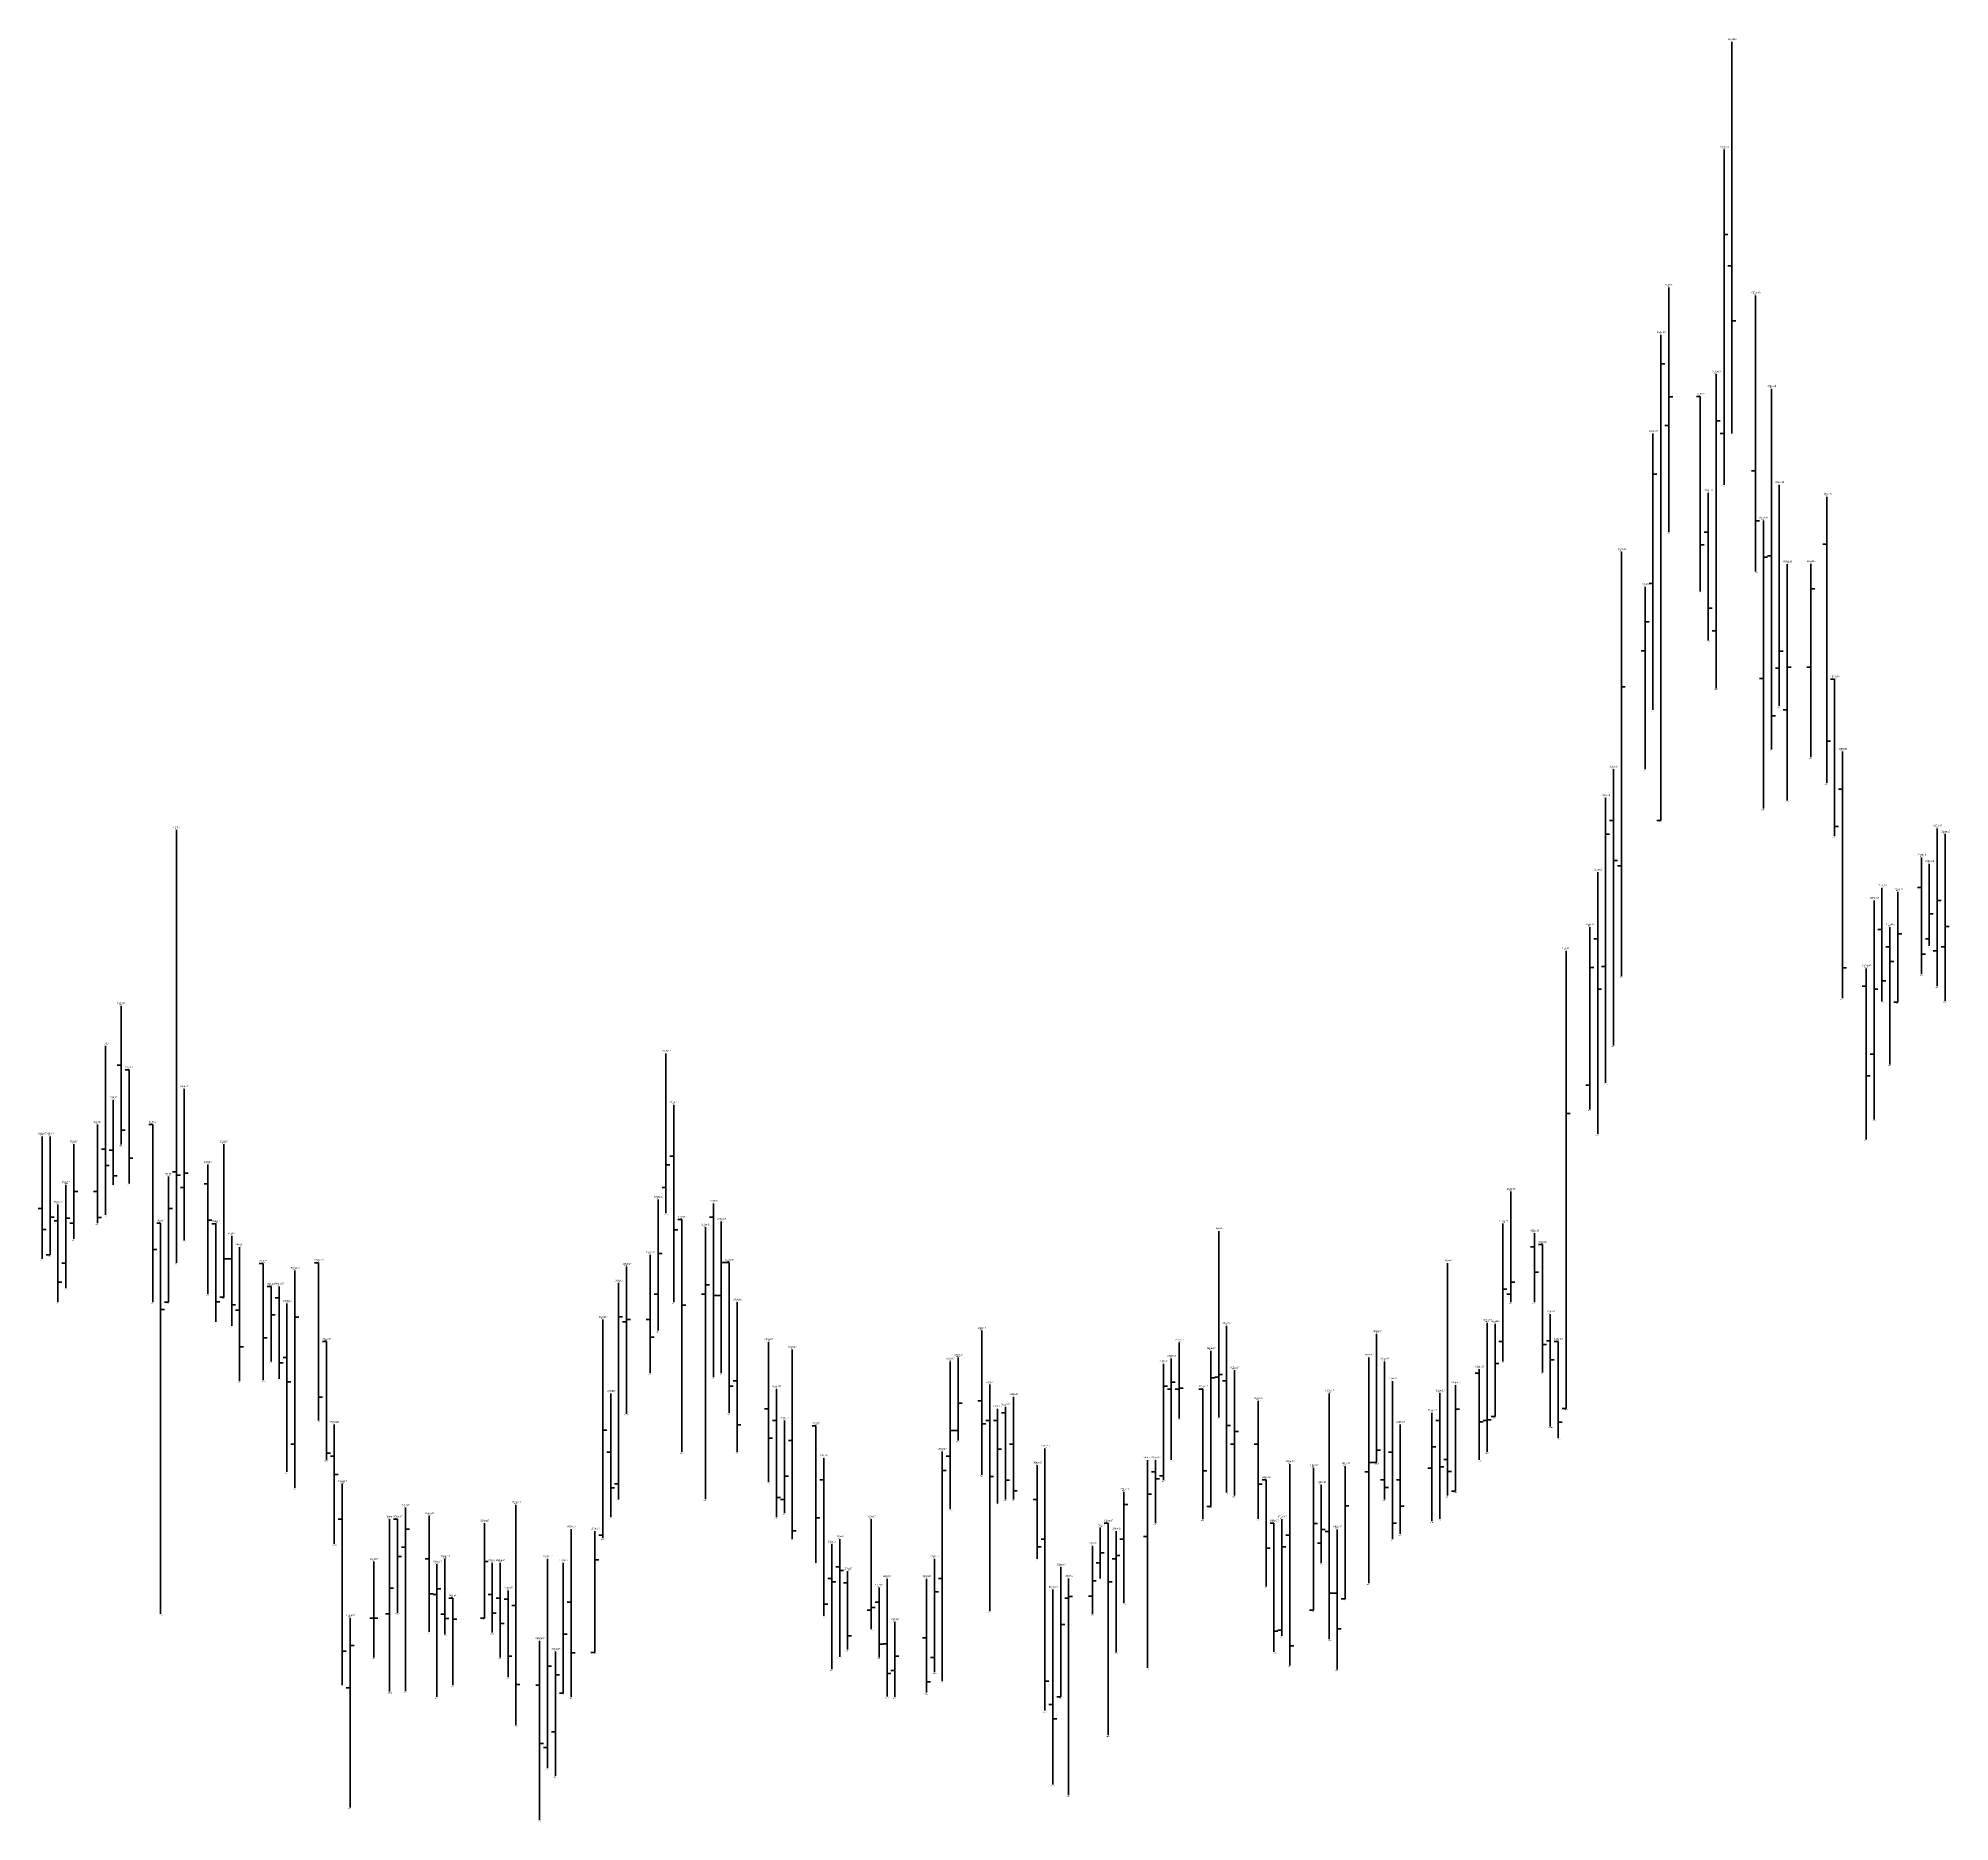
# Model space of a CAD drawing. Header units: inches. Extents: x 0 to 30000, y -20 to 2443.
# Drawn here: x 15745.5 to 15987.6, y 649.2 to 875.1 of the extents above; entities that cross this region are included whole.
import ezdxf

# ---------------------------------------------------------------- set-up
doc = ezdxf.new("R2010")
doc.units = ezdxf.units.IN
doc.header["$MEASUREMENT"] = 0
for name, color, linetype in [('DATE', 7, 'Continuous'), ('Graph', 7, 'Continuous'), ('Rate', 7, 'Continuous')]:
    doc.layers.add(name, color=color, linetype=linetype)
doc.styles.get("Standard").update_dxf_attribs({"font": 'arial.ttf'})

msp = doc.modelspace()

# ---------------------------------------------------------------- linework, layer by layer
at = {"layer": 'Graph', "color": 1, "lineweight": 35}
for p, q in [((15960, 874.6), (15960, 825)), ((15960, 846.25), (15959.5, 846.25)), ((15963, 842.5), (15963, 807.525)), ((15960, 839.275), (15960.5, 839.275)), ((15965, 830.65), (15965, 785)), ((15956, 829.7), (15955.5, 829.7)), ((15956, 829.7), (15956, 805)), ((15963, 820.275), (15962.5, 820.275)), ((15957, 817.5), (15957, 798.8)), ((15972, 817), (15972, 780.75)), ((15963, 813.925), (15963.5, 813.925)), ((15957, 812.5), (15956.5, 812.5)), ((15956, 810.9), (15956.5, 810.9)), ((15965, 809.5), (15964.5, 809.5)), ((15972, 811), (15971.5, 811)), ((15957, 802.9), (15957.5, 802.9)), ((15973, 793.875), (15972.5, 793.875)), ((15973, 793.875), (15973, 774)), ((15965, 789.25), (15965.5, 789.25)), ((15972, 786.05), (15972.5, 786.05)), ((15974, 784.725), (15974, 753.5)), ((15945, 782.5), (15945, 747.5)), ((15974, 779.95), (15973.5, 779.95)), ((15763, 774.825), (15763, 720)), ((15945, 776), (15944.5, 776)), ((15973, 775.25), (15973.5, 775.25)), ((15945, 770.95), (15945.5, 770.95)), ((15984, 771.325), (15984, 756.55)), ((15943, 769.45), (15943, 736.3)), ((15979, 767.475), (15979, 753.075)), ((15984, 767.5), (15983.5, 767.5)), ((15943, 761), (15942.5, 761)), ((15979, 762.175), (15978.5, 762.175)), ((15980, 762.5), (15980, 745.1)), ((15980, 760), (15979.5, 760)), ((15980, 758.125), (15980.5, 758.125)), ((15984, 759.05), (15984.5, 759.05)), ((15974, 757.325), (15974.5, 757.325)), ((15977, 757.275), (15977, 735.6)), ((15979, 755.7), (15979.5, 755.7)), ((15943, 754.625), (15943.5, 754.625)), ((15977, 755), (15976.5, 755)), ((15756, 752.5), (15756, 734.95)), ((15754, 747.475), (15754, 726.05)), ((15756, 745), (15755.5, 745)), ((15757, 744.425), (15756.5, 744.425)), ((15757, 744.425), (15757, 730.025)), ((15977, 743.675), (15977.5, 743.675)), ((15755, 740.6), (15755, 729.85)), ((15826, 740), (15826, 715)), ((15746, 736), (15746, 720.5)), ((15753, 737.5), (15753, 725)), ((15756, 736.8), (15756.5, 736.8)), ((15760, 737.5), (15759.5, 737.5)), ((15760, 737.5), (15760, 715)), ((15754, 734.375), (15753.5, 734.375)), ((15755, 734.25), (15754.5, 734.25)), ((15754, 732.3), (15754.5, 732.3)), ((15757, 733.25), (15757.5, 733.25)), ((15763, 731.5), (15762.5, 731.5)), ((15767, 732.425), (15767, 716)), ((15826, 733.5), (15825.5, 733.5)), ((15753, 729), (15752.5, 729)), ((15755, 731), (15755.5, 731)), ((15763, 731.1), (15763.5, 731.1)), ((15767, 730), (15766.5, 730)), ((15746, 726.85), (15745.5, 726.85)), ((15748, 727.35), (15748, 715)), ((15831, 727.5), (15831, 705.5)), ((15746, 724.2), (15746.5, 724.2)), ((15748, 725.3), (15747.5, 725.3)), ((15753, 725.725), (15753.5, 725.725)), ((15761, 725), (15760.5, 725)), ((15761, 725), (15761, 675.525)), ((15767, 725.375), (15767.5, 725.375)), ((15768, 724.9), (15767.5, 724.9)), ((15768, 724.9), (15768, 712.5)), ((15826, 724.175), (15826.5, 724.175)), ((15827, 725.475), (15826.5, 725.475)), ((15827, 725.475), (15827, 696.025)), ((15831, 725.75), (15830.5, 725.75)), ((15760, 721.675), (15760.5, 721.675)), ((15770, 723.4), (15770, 712)), ((15771, 721.975), (15771, 705)), ((15935, 722), (15934.5, 722)), ((15935, 723.725), (15935, 715)), ((15936, 722.3), (15935.5, 722.3)), ((15936, 722.3), (15936, 706.1)), ((15770, 720.5), (15769.5, 720.5)), ((15774, 719.9), (15773.5, 719.9)), ((15774, 719.9), (15774, 705.125)), ((15781, 720), (15780.5, 720)), ((15781, 720), (15781, 700.025)), ((15823, 721), (15823, 706)), ((15833, 720.025), (15832.5, 720.025)), ((15833, 720.025), (15833, 701)), ((15924, 719.95), (15924, 690.5)), ((15748, 717.525), (15748.5, 717.525)), ((15775, 716.975), (15774.5, 716.975)), ((15775, 716.975), (15775, 707.5)), ((15776, 717), (15776, 705.3)), ((15935, 718.8), (15935.5, 718.8)), ((15768, 715.05), (15768.5, 715.05)), ((15770, 714.65), (15770.5, 714.65)), ((15776, 715.55), (15775.5, 715.55)), ((15777, 714.825), (15777, 693.5)), ((15827, 714.6), (15827.5, 714.6)), ((15831, 715.825), (15831.5, 715.825)), ((15834, 715), (15834, 696)), ((15761, 714.05), (15761.5, 714.05)), ((15771, 714), (15770.5, 714)), ((15775, 713.4), (15775.5, 713.4)), ((15823, 712.8), (15822.5, 712.8)), ((15896, 712), (15896, 690.9)), ((15937, 713.5), (15937, 699.275)), ((15771, 709.35), (15771.5, 709.35)), ((15774, 710.5), (15774.5, 710.5)), ((15782, 710), (15781.5, 710)), ((15782, 710), (15782, 695.05)), ((15823, 710.55), (15823.5, 710.55)), ((15838, 709.95), (15838, 692.2)), ((15865, 711.35), (15865, 693.15)), ((15936, 709.65), (15936.5, 709.65)), ((15937, 710.1), (15936.5, 710.1)), ((15938, 710), (15937.5, 710)), ((15938, 710), (15938, 697.775)), ((15776, 707.325), (15776.5, 707.325)), ((15777, 707.975), (15776.5, 707.975)), ((15841, 709), (15841, 685)), ((15916, 707.5), (15916, 690)), ((15937, 707.7), (15937.5, 707.7)), ((15777, 704.925), (15777.5, 704.925)), ((15834, 705.025), (15833.5, 705.025)), ((15866, 704.575), (15866, 675.875)), ((15896, 705.05), (15895.5, 705.05)), ((15917, 705), (15917, 685)), ((15928, 706), (15927.5, 706)), ((15928, 706.5), (15928, 695.025)), ((15781, 702.95), (15781.5, 702.95)), ((15818, 703.425), (15818, 687.775)), ((15833, 704.35), (15833.5, 704.35)), ((15839, 704), (15839, 687.775)), ((15865, 702.5), (15864.5, 702.5)), ((15869, 703), (15869, 690)), ((15893, 704), (15892.5, 704)), ((15893, 704), (15893, 687.5)), ((15900, 702.5), (15900, 687.575)), ((15909, 703.45), (15909, 672.325)), ((15923, 703.475), (15923, 687.575)), ((15838, 701.5), (15837.5, 701.5)), ((15839, 700), (15838.5, 700)), ((15866, 700), (15865.5, 700)), ((15867, 700), (15866.5, 700)), ((15867, 701.5), (15867, 689.5)), ((15868, 701), (15867.5, 701)), ((15868, 701.75), (15868, 690)), ((15923, 700), (15922.5, 700)), ((15928, 699.825), (15928.5, 699.825)), ((15938, 699.8), (15938.5, 699.8)), ((15783, 699.5), (15783, 684.375)), ((15834, 699.45), (15834.5, 699.45)), ((15838, 697.775), (15838.5, 697.775)), ((15841, 697.5), (15840.5, 697.5)), ((15844, 699.35), (15843.5, 699.35)), ((15844, 699.35), (15844, 682)), ((15865, 699.575), (15865.5, 699.575)), ((15896, 699.4), (15896.5, 699.4)), ((15918, 699.5), (15918, 685.65)), ((15782, 695.875), (15782.5, 695.875)), ((15783, 695.5), (15782.5, 695.5)), ((15818, 696), (15817.5, 696)), ((15845, 695.25), (15845, 675.275)), ((15867, 696.4), (15867.5, 696.4)), ((15869, 697), (15868.5, 697)), ((15873, 696.475), (15873, 663.275)), ((15887, 695), (15887, 687)), ((15900, 697), (15899.5, 697)), ((15917, 696), (15916.5, 696)), ((15924, 695.075), (15923.5, 695.075)), ((15783, 693.175), (15783.5, 693.175)), ((15845, 692.5), (15844.5, 692.5)), ((15866, 692.925), (15866.5, 692.925)), ((15868, 692.475), (15868.5, 692.475)), ((15872, 694.35), (15872, 682.5)), ((15887, 693.5), (15886.5, 693.5)), ((15887, 692.625), (15887.5, 692.625)), ((15893, 693.625), (15893.5, 693.625)), ((15901, 692.5), (15900.5, 692.5)), ((15901, 692.5), (15901, 679)), ((15904, 694.5), (15904, 669)), ((15916, 692.5), (15915.5, 692.5)), ((15918, 692.5), (15917.5, 692.5)), ((15923, 694.15), (15923.5, 694.15)), ((15924, 693.575), (15924.5, 693.575)), ((15784, 691.975), (15784, 666.5)), ((15818, 691.475), (15818.5, 691.475)), ((15839, 690.275), (15839.5, 690.275)), ((15869, 691.125), (15869.5, 691.125)), ((15872, 690), (15871.5, 690)), ((15900, 691.95), (15900.5, 691.95)), ((15916, 691.55), (15916.5, 691.55)), ((15795, 687.925), (15795, 673.25)), ((15806, 689.35), (15806, 661.45)), ((15844, 687.675), (15844.5, 687.675)), ((15918, 689.15), (15918.5, 689.15)), ((15784, 687.5), (15783.5, 687.5)), ((15791, 687.5), (15790.5, 687.5)), ((15791, 687.5), (15791, 675.675)), ((15813, 686.25), (15813, 665)), ((15841, 686.05), (15841.5, 686.05)), ((15881, 687), (15880.5, 687)), ((15881, 687), (15881, 660.15)), ((15902, 687), (15901.5, 687)), ((15902, 687), (15902, 670.725)), ((15904, 685.5), (15903.5, 685.5)), ((15909, 685.95), (15908.5, 685.95)), ((15910, 686.225), (15910, 668.5)), ((15917, 687), (15917.5, 687)), ((15791, 682.8), (15791.5, 682.8)), ((15846, 684.35), (15846, 668.55)), ((15847, 685), (15847, 670.075)), ((15872, 684), (15872.5, 684)), ((15873, 685), (15872.5, 685)), ((15901, 683.85), (15901.5, 683.85)), ((15788, 682.15), (15788, 670)), ((15795, 682.5), (15794.5, 682.5)), ((15797, 682.475), (15797, 672.925)), ((15803, 682), (15803, 673.15)), ((15804, 681.975), (15804, 670)), ((15847, 681.475), (15846.5, 681.475)), ((15847, 681), (15847.5, 681)), ((15848, 680.925), (15848, 671)), ((15795, 678.05), (15795.5, 678.05)), ((15803, 678), (15802.5, 678)), ((15805, 678.5), (15805, 667.5)), ((15846, 680), (15845.5, 680)), ((15846, 679.6), (15846.5, 679.6)), ((15848, 679.475), (15847.5, 679.475)), ((15852, 678.875), (15852, 670)), ((15853, 679.95), (15853, 665.05)), ((15858, 679.95), (15858, 665.55)), ((15874, 678.6), (15874, 653.925)), ((15881, 679.575), (15881.5, 679.575)), ((15909, 678.15), (15909.5, 678.15)), ((15910, 678.15), (15909.5, 678.15)), ((15797, 675.5), (15796.5, 675.5)), ((15798, 677.5), (15797.5, 677.5)), ((15798, 677.525), (15798, 666.5)), ((15803, 675.625), (15803.5, 675.625)), ((15804, 677.5), (15803.5, 677.5)), ((15805, 677.375), (15804.5, 677.375)), ((15806, 676.6), (15805.5, 676.6)), ((15813, 677), (15812.5, 677)), ((15845, 676.775), (15845.5, 676.775)), ((15852, 677), (15851.5, 677)), ((15788, 675), (15787.5, 675)), ((15788, 674.975), (15788.5, 674.975)), ((15797, 674.925), (15797.5, 674.925)), ((15798, 674.85), (15798.5, 674.85)), ((15804, 674.3), (15804.5, 674.3)), ((15902, 673.35), (15902.5, 673.35)), ((15910, 673.625), (15910.5, 673.625)), ((15784, 670.8), (15784.5, 670.8)), ((15809, 672.1), (15809, 649.4)), ((15813, 670.6), (15813.5, 670.6)), ((15848, 672.75), (15848.5, 672.75)), ((15852, 671.675), (15852.5, 671.675)), ((15853, 671.75), (15852.5, 671.75)), ((15858, 672.5), (15857.5, 672.5)), ((15904, 671.475), (15904.5, 671.475)), ((15805, 670.15), (15805.5, 670.15)), ((15806, 666.6), (15806.5, 666.6)), ((15809, 666.5), (15808.5, 666.5)), ((15853, 667.975), (15853.5, 667.975)), ((15858, 666.925), (15858.5, 666.925)), ((15873, 667), (15873.5, 667)), ((15874, 664.05), (15873.5, 664.05)), ((15874, 662.25), (15874.5, 662.25)), ((15809, 659.1), (15809.5, 659.1))]:
    msp.add_line(p, q, dxfattribs=at)
at = {"layer": 'Graph', "color": 3, "lineweight": 35}
for p, q in [((15959, 860.95), (15959, 818.5)), ((15959, 850.225), (15959.5, 850.225)), ((15952, 843.5), (15952, 812.5)), ((15951, 837.5), (15951, 776)), ((15951, 833.825), (15951.5, 833.825)), ((15958, 832.5), (15958, 792.775)), ((15952, 829.65), (15952.5, 829.65)), ((15952, 826), (15951.5, 826)), ((15958, 826.6), (15958.5, 826.6)), ((15950, 825), (15950, 790)), ((15959, 825), (15958.5, 825)), ((15950, 819.85), (15950.5, 819.85)), ((15966, 818.5), (15966, 790.5)), ((15964, 814), (15964, 777.5)), ((15946, 810), (15946, 756.3)), ((15964, 809.325), (15964.5, 809.325)), ((15967, 808.45), (15967, 778.525)), ((15970, 808.5), (15970, 784)), ((15949, 805.6), (15949, 782.5)), ((15950, 806), (15949.5, 806)), ((15970, 805.325), (15970.5, 805.325)), ((15949, 801.15), (15949.5, 801.15)), ((15958, 800.025), (15957.5, 800.025)), ((15949, 797.5), (15948.5, 797.5)), ((15966, 797.425), (15966.5, 797.425)), ((15966, 795.275), (15965.5, 795.275)), ((15967, 795.4), (15967.5, 795.4)), ((15970, 795.4), (15969.5, 795.4)), ((15946, 792.925), (15946.5, 792.925)), ((15964, 794), (15963.5, 794)), ((15967, 790), (15966.5, 790)), ((15944, 778.85), (15944, 742.775)), ((15951, 776), (15950.5, 776)), ((15986, 775), (15986, 755)), ((15944, 774.25), (15944.5, 774.25)), ((15987, 774.25), (15987, 753.175)), ((15946, 770.275), (15945.5, 770.275)), ((15985, 770.5), (15985, 760.125)), ((15978, 765.85), (15978, 738.15)), ((15981, 766.975), (15981, 753)), ((15986, 765.875), (15986.5, 765.875)), ((15985, 764.175), (15985.5, 764.175)), ((15942, 762.5), (15942, 739.4)), ((15981, 761.625), (15981.5, 761.625)), ((15985, 761), (15984.5, 761)), ((15987, 762.575), (15987.5, 762.575)), ((15939, 759.5), (15939, 701.55)), ((15986, 759.5), (15985.5, 759.5)), ((15987, 760), (15986.5, 760)), ((15942, 757.4), (15942.5, 757.4)), ((15944, 757.5), (15943.5, 757.5)), ((15978, 754.65), (15978.5, 754.65)), ((15981, 753), (15980.5, 753)), ((15825, 746.5), (15825, 726.275)), ((15978, 746.425), (15977.5, 746.425)), ((15764, 742), (15764, 722.8)), ((15942, 742.5), (15941.5, 742.5)), ((15939, 738.9), (15939.5, 738.9)), ((15747, 736), (15747, 721)), ((15750, 735), (15750, 723)), ((15769, 735), (15769, 715.65)), ((15764, 731.325), (15764.5, 731.325)), ((15825, 732.375), (15825.5, 732.375)), ((15749, 729.875), (15749, 716.775)), ((15750, 729), (15750.5, 729)), ((15762, 730.925), (15762, 715)), ((15764, 729.5), (15763.5, 729.5)), ((15825, 729.5), (15824.5, 729.5)), ((15932, 729), (15932, 715)), ((15762, 726.85), (15762.5, 726.85)), ((15824, 728), (15824, 711.4)), ((15747, 725.775), (15747.5, 725.775)), ((15749, 725.65), (15749.5, 725.65)), ((15750, 725), (15749.5, 725)), ((15830, 724.5), (15830, 690.05)), ((15832, 725.2), (15832, 706)), ((15895, 724), (15895, 700.4)), ((15931, 724.975), (15931, 707.5)), ((15747, 721), (15746.5, 721)), ((15749, 719.95), (15748.5, 719.95)), ((15769, 720.5), (15769.5, 720.5)), ((15820, 719.5), (15820, 700.875)), ((15824, 721.175), (15824.5, 721.175)), ((15832, 720.025), (15832.5, 720.025)), ((15778, 719), (15778, 691.5)), ((15819, 717.4), (15819, 690)), ((15830, 717.2), (15830.5, 717.2)), ((15931, 716.65), (15931.5, 716.65)), ((15932, 717.55), (15932.5, 717.55)), ((15762, 715), (15761.5, 715)), ((15769, 715.65), (15768.5, 715.65)), ((15824, 716), (15823.5, 716)), ((15830, 716), (15829.5, 716)), ((15832, 715.825), (15831.5, 715.825)), ((15932, 716), (15931.5, 716)), ((15778, 713.1), (15778.5, 713.1)), ((15817, 712.8), (15817, 685.1)), ((15819, 713.125), (15819.5, 713.125)), ((15820, 712.5), (15819.5, 712.5)), ((15820, 712.8), (15820.5, 712.8)), ((15929, 712.4), (15929, 696.025)), ((15930, 712.25), (15930, 700.5)), ((15890, 709.9), (15890, 700.275)), ((15915, 710.975), (15915, 694.675)), ((15931, 710), (15930.5, 710)), ((15861, 707.5), (15861, 688.775)), ((15862, 707.975), (15862, 697.475)), ((15888, 707.2), (15888, 692.475)), ((15889, 707.85), (15889, 695.025)), ((15894, 708.825), (15894, 689.125)), ((15914, 708), (15914, 679.4)), ((15930, 707.225), (15930.5, 707.225)), ((15889, 704.875), (15889.5, 704.875)), ((15894, 705.425), (15894.5, 705.425)), ((15895, 705.5), (15894.5, 705.5)), ((15895, 705.825), (15895.5, 705.825)), ((15897, 706.375), (15897, 690.5)), ((15925, 704.5), (15925, 691.05)), ((15862, 702.2), (15862.5, 702.2)), ((15888, 704.35), (15888.5, 704.35)), ((15889, 704), (15888.5, 704)), ((15890, 704), (15889.5, 704)), ((15890, 704.125), (15890.5, 704.125)), ((15840, 700.025), (15840, 688.3)), ((15922, 701), (15922, 687.25)), ((15925, 701.45), (15925.5, 701.45)), ((15929, 700), (15928.5, 700)), ((15929, 700.1), (15929.5, 700.1)), ((15930, 700.5), (15929.5, 700.5)), ((15939, 701.55), (15938.5, 701.55)), ((15817, 698.8), (15817.5, 698.8)), ((15861, 698.75), (15861.5, 698.75)), ((15862, 698.75), (15861.5, 698.75)), ((15897, 698.6), (15897.5, 698.6)), ((15778, 697), (15777.5, 697)), ((15860, 696.075), (15860, 667)), ((15861, 695.5), (15860.5, 695.5)), ((15886, 695), (15886, 668.7)), ((15897, 697.025), (15896.5, 697.025)), ((15915, 696.25), (15915.5, 696.25)), ((15922, 696.675), (15922.5, 696.675)), ((15840, 692.975), (15840.5, 692.975)), ((15860, 693.675), (15860.5, 693.675)), ((15888, 693), (15887.5, 693)), ((15907, 694), (15907, 676)), ((15911, 694.25), (15911, 677.425)), ((15914, 693.5), (15913.5, 693.5)), ((15914, 694.675), (15914.5, 694.675)), ((15915, 694.675), (15914.5, 694.675)), ((15922, 693.975), (15921.5, 693.975)), ((15819, 692), (15818.5, 692)), ((15840, 690), (15839.5, 690)), ((15883, 691), (15883, 676.875)), ((15886, 690.7), (15886.5, 690.7)), ((15908, 691.85), (15908, 681.95)), ((15925, 691.05), (15924.5, 691.05)), ((15792, 689), (15792, 665.75)), ((15883, 689.375), (15883.5, 689.375)), ((15894, 689.125), (15893.5, 689.125)), ((15911, 689.225), (15911.5, 689.225)), ((15790, 687.5), (15790, 665.675)), ((15792, 686.25), (15792.5, 686.25)), ((15802, 687), (15802, 675)), ((15816, 686), (15816, 670.625)), ((15817, 685.5), (15816.5, 685.5)), ((15851, 687.5), (15851, 673.6)), ((15880, 686.475), (15880, 680)), ((15882, 686), (15882, 670.65)), ((15886, 685.325), (15885.5, 685.325)), ((15903, 687.5), (15903, 672.75)), ((15907, 686.95), (15907.5, 686.95)), ((15908, 686.2), (15908.5, 686.2)), ((15792, 683.975), (15791.5, 683.975)), ((15879, 684.15), (15879, 675.55)), ((15880, 683.275), (15880.5, 683.275)), ((15882, 682.9), (15882.5, 682.9)), ((15883, 685), (15882.5, 685)), ((15903, 684.025), (15903.5, 684.025)), ((15908, 684.5), (15907.5, 684.5)), ((15796, 681.8), (15796, 665)), ((15802, 682.175), (15802.5, 682.175)), ((15810, 682.5), (15810, 656)), ((15812, 682), (15812, 665.5)), ((15816, 682.375), (15816.5, 682.375)), ((15859, 682.5), (15859, 668.125)), ((15875, 681.425), (15875, 665)), ((15880, 682), (15879.5, 682)), ((15882, 682.5), (15881.5, 682.5)), ((15790, 678.8), (15790.5, 678.8)), ((15796, 678), (15795.5, 678)), ((15796, 678.7), (15796.5, 678.7)), ((15859, 678.3), (15859.5, 678.3)), ((15860, 680), (15859.5, 680)), ((15876, 680), (15876, 652.55)), ((15879, 679.7), (15879.5, 679.7)), ((15790, 675.55), (15789.5, 675.55)), ((15851, 675.975), (15850.5, 675.975)), ((15851, 676.325), (15851.5, 676.325)), ((15876, 677.5), (15875.5, 677.5)), ((15876, 677.725), (15876.5, 677.725)), ((15879, 677.75), (15878.5, 677.75)), ((15907, 676), (15906.5, 676)), ((15911, 677.425), (15910.5, 677.425)), ((15785, 675), (15785, 651)), ((15802, 675), (15801.5, 675)), ((15854, 674.5), (15854, 665)), ((15875, 674.2), (15875.5, 674.2)), ((15903, 673.475), (15902.5, 673.475)), ((15785, 671.525), (15785.5, 671.525)), ((15811, 670.75), (15811, 655)), ((15812, 672.975), (15812.5, 672.975)), ((15816, 670.625), (15815.5, 670.625)), ((15810, 668.9), (15810.5, 668.9)), ((15854, 668.375), (15853.5, 668.375)), ((15854, 670.175), (15854.5, 670.175)), ((15859, 670), (15858.5, 670)), ((15785, 666.15), (15784.5, 666.15)), ((15811, 667.825), (15811.5, 667.825)), ((15812, 665.5), (15811.5, 665.5)), ((15875, 665), (15874.5, 665)), ((15810, 658.6), (15809.5, 658.6)), ((15811, 660.575), (15810.5, 660.575))]:
    msp.add_line(p, q, dxfattribs=at)

# ---------------------------------------------------------------- texts
at = {"layer": 'DATE'}
for s, p in [('02Feb18', (15959.5, 874.85)), ('01Feb18', (15958.5, 861.2)), ('25Jan18', (15951.5, 843.75)), ('05Feb18', (15962.5, 842.75)), ('24Jan18', (15950.5, 837.75)), ('31Jan18', (15957.5, 832.75)), ('07Feb18', (15964.5, 830.9)), ('29Jan18', (15955.5, 829.95)), ('23Jan18', (15949.5, 825.25)), ('08Feb18', (15965.5, 818.75)), ('30Jan18', (15956.5, 817.75)), ('14Feb18', (15971.5, 817.25)), ('06Feb18', (15963.5, 814.25)), ('19Jan18', (15945.5, 810.25)), ('09Feb18', (15966.5, 808.7)), ('12Feb18', (15969.5, 808.75)), ('22Jan18', (15948.5, 805.85)), ('15Feb18', (15972.5, 794.125)), ('16Feb18', (15973.5, 784.975)), ('18Jan18', (15944.5, 782.75)), ('17Jan18', (15943.5, 779.1)), ('20Jul17', (15762.5, 775.075)), ('28Feb18', (15985.5, 775.25)), ('01Mar18', (15986.5, 774.5)), ('16Jan18', (15942.5, 769.7)), ('26Feb18', (15983.5, 771.575)), ('27Feb18', (15984.5, 770.75)), ('21Feb18', (15978.5, 767.725)), ('23Feb18', (15980.5, 767.225)), ('20Feb18', (15977.5, 766.1)), ('15Jan18', (15941.5, 762.75)), ('22Feb18', (15979.5, 762.75)), ('12Jan18', (15938.5, 759.75)), ('19Feb18', (15976.5, 757.525)), ('13Jul17', (15755.5, 752.75)), ('11Jul17', (15753.5, 747.725)), ('20Sep17', (15824.5, 746.75)), ('14Jul17', (15756.5, 744.675)), ('12Jul17', (15754.5, 740.85)), ('21Jul17', (15763.5, 742.25)), ('21Sep17', (15825.5, 740.25)), ('03Jul17', (15745.5, 736.25)), ('04Jul17', (15746.5, 736.25)), ('10Jul17', (15752.5, 737.75)), ('17Jul17', (15759.5, 737.75)), ('07Jul17', (15749.5, 735.25)), ('26Jul17', (15768.5, 735.25)), ('19Jul17', (15761.5, 731.175)), ('24Jul17', (15766.5, 732.675)), ('06Jul17', (15748.5, 730.125)), ('05Jan18', (15931.5, 729.25)), ('05Jul17', (15747.5, 727.6)), ('19Sep17', (15823.5, 728.25)), ('26Sep17', (15830.5, 727.75)), ('18Jul17', (15760.5, 725.25)), ('25Jul17', (15767.5, 725.15)), ('27Jul17', (15769.5, 723.65)), ('22Sep17', (15826.5, 725.725)), ('25Sep17', (15829.5, 724.75)), ('27Sep17', (15831.5, 725.45)), ('29Nov17', (15894.5, 724.25)), ('04Jan18', (15930.5, 725.225)), ('08Jan18', (15934.5, 723.975)), ('28Jul17', (15770.5, 722.225)), ('18Sep17', (15822.5, 721.25)), ('09Jan18', (15935.5, 722.55)), ('31Jul17', (15773.5, 720.15)), ('04Aug17', (15777.5, 719.25)), ('07Aug17', (15780.5, 720.25)), ('15Sep17', (15819.5, 719.75)), ('28Sep17', (15832.5, 720.275)), ('28Dec17', (15923.5, 720.2)), ('01Aug17', (15774.5, 717.225)), ('02Aug17', (15775.5, 717.25)), ('14Sep17', (15818.5, 717.65)), ('03Aug17', (15776.5, 715.075)), ('29Sep17', (15833.5, 715.25)), ('12Sep17', (15816.5, 713.05)), ('30Oct17', (15864.5, 711.6)), ('30Nov17', (15895.5, 712.25)), ('02Jan18', (15928.5, 712.65)), ('03Jan18', (15929.5, 712.5)), ('10Jan18', (15936.5, 713.75)), ('08Aug17', (15781.5, 710.25)), ('03Oct17', (15837.5, 710.2)), ('06Oct17', (15840.5, 709.25)), ('24Nov17', (15889.5, 710.15)), ('19Dec17', (15914.5, 711.225)), ('11Jan18', (15937.5, 710.25)), ('26Oct17', (15860.5, 707.75)), ('27Oct17', (15861.5, 708.225)), ('22Nov17', (15887.5, 707.45)), ('23Nov17', (15888.5, 708.1)), ('28Nov17', (15893.5, 709.075)), ('18Dec17', (15913.5, 708.25)), ('20Dec17', (15915.5, 707.75)), ('01Jan18', (15927.5, 706.75)), ('31Oct17', (15865.5, 704.825)), ('01Dec17', (15896.5, 706.625)), ('21Dec17', (15916.5, 705.25)), ('29Dec17', (15924.5, 704.75)), ('13Sep17', (15817.5, 703.675)), ('04Oct17', (15838.5, 704.25)), ('02Nov17', (15867.5, 702)), ('03Nov17', (15868.5, 703.25)), ('27Nov17', (15892.5, 704.25)), ('04Dec17', (15899.5, 702.75)), ('13Dec17', (15908.5, 703.7)), ('27Dec17', (15922.5, 703.725)), ('09Aug17', (15782.5, 699.75)), ('05Oct17', (15839.5, 700.275)), ('09Oct17', (15843.5, 699.6)), ('01Nov17', (15866.5, 701.75)), ('22Dec17', (15917.5, 699.75)), ('26Dec17', (15921.5, 701.25)), ('10Oct17', (15844.5, 695.5)), ('25Oct17', (15859.5, 696.325)), ('06Nov17', (15871.5, 694.6)), ('07Nov17', (15872.5, 696.725)), ('20Nov17', (15885.5, 695.25)), ('21Nov17', (15886.5, 695.25)), ('08Dec17', (15903.5, 694.75)), ('10Aug17', (15783.5, 692.225)), ('05Dec17', (15900.5, 692.75)), ('11Dec17', (15906.5, 694.25)), ('15Dec17', (15910.5, 694.5)), ('17Nov17', (15882.5, 691.25)), ('12Dec17', (15907.5, 692.1)), ('16Aug17', (15789.5, 687.75)), ('17Aug17', (15790.5, 687.75)), ('18Aug17', (15791.5, 689.25)), ('21Aug17', (15794.5, 688.175)), ('01Sep17', (15805.5, 689.6)), ('16Oct17', (15850.5, 687.75)), ('07Dec17', (15902.5, 687.75)), ('28Aug17', (15801.5, 687.25)), ('08Sep17', (15812.5, 686.5)), ('11Sep17', (15815.5, 686.25)), ('12Oct17', (15846.5, 685.25)), ('14Nov17', (15879.5, 686.725)), ('15Nov17', (15880.5, 687.25)), ('16Nov17', (15881.5, 686.25)), ('06Dec17', (15901.5, 687.25)), ('14Dec17', (15909.5, 686.475)), ('23Aug17', (15796.5, 682.725)), ('05Sep17', (15809.5, 682.75)), ('11Oct17', (15845.5, 684.6)), ('24Oct17', (15858.5, 682.75)), ('13Nov17', (15878.5, 684.4)), ('14Aug17', (15787.5, 682.4)), ('22Aug17', (15795.5, 682.05)), ('29Aug17', (15802.5, 682.25)), ('30Aug17', (15803.5, 682.225)), ('07Sep17', (15811.5, 682.25)), ('13Oct17', (15847.5, 681.175)), ('18Oct17', (15852.5, 680.2)), ('23Oct17', (15857.5, 680.2)), ('09Nov17', (15874.5, 681.675)), ('10Nov17', (15875.5, 680.25)), ('24Aug17', (15797.5, 677.775)), ('31Aug17', (15804.5, 678.75)), ('17Oct17', (15851.5, 679.125)), ('08Nov17', (15873.5, 678.85)), ('11Aug17', (15784.5, 675.25)), ('19Oct17', (15853.5, 674.75)), ('04Sep17', (15808.5, 672.35)), ('06Sep17', (15810.5, 671))]:
    msp.add_text(s, height=0.2, dxfattribs=at).set_placement(p)
at = {"layer": 'Rate'}
for s, p in [('1749.2', (15959.75, 874.7)), ('1721.9', (15958.75, 861.05)), ('1687', (15951.75, 843.6)), ('1685', (15962.75, 842.6)), ('1675', (15950.75, 837.6)), ('1665', (15957.75, 832.6)), ('1661.3', (15964.75, 830.75)), ('1659.4', (15955.75, 829.8)), ('1650', (15949.75, 825.1)), ('1650', (15959.75, 824.8)), ('1637', (15958.75, 818.3)), ('1637', (15965.75, 818.6)), ('1635', (15956.75, 817.6)), ('1634', (15971.75, 817.1)), ('1628', (15963.75, 814.1)), ('1625', (15951.75, 812.3)), ('1620', (15945.75, 810.1)), ('1616.9', (15966.75, 808.55)), ('1617', (15969.75, 808.6)), ('1615.05', (15962.75, 807.325)), ('1611.2', (15948.75, 805.7)), ('1610', (15955.75, 804.8)), ('1597.6', (15956.75, 798.6)), ('1587.75', (15972.75, 793.975)), ('1585.55', (15957.75, 792.575)), ('1580', (15949.75, 789.8)), ('1581', (15965.75, 790.3)), ('1570', (15964.75, 784.8)), ('1569.45', (15973.75, 784.825)), ('1565', (15944.75, 782.6)), ('1565', (15948.75, 782.3)), ('1568', (15969.75, 783.8)), ('1561.5', (15971.75, 780.55)), ('1557.7', (15943.75, 778.95)), ('1555', (15963.75, 777.3)), ('1557.05', (15966.75, 778.325)), ('1549.65', (15762.75, 774.925)), ('1552', (15950.75, 775.8)), ('1550', (15985.75, 775.1)), ('1548', (15972.75, 773.8)), ('1548.5', (15986.75, 774.35)), ('1542.65', (15983.75, 771.425)), ('1541', (15984.75, 770.6)), ('1538.9', (15942.75, 769.55)), ('1534.95', (15978.75, 767.575)), ('1531.7', (15977.75, 765.95)), ('1533.95', (15980.75, 767.075)), ('1525', (15941.75, 762.6)), ('1525', (15979.75, 762.6)), ('1519', (15938.75, 759.6)), ('1520.25', (15984.75, 759.925)), ('1512.6', (15945.75, 756.1)), ('1514.55', (15976.75, 757.375)), ('1513.1', (15983.75, 756.35)), ('1507', (15973.75, 753.3)), ('1506.15', (15978.75, 752.875)), ('1506', (15980.75, 752.8)), ('1510', (15985.75, 754.8)), ('1506.35', (15986.75, 752.975)), ('1505', (15755.75, 752.6)), ('1494.95', (15753.75, 747.575)), ('1493', (15824.75, 746.6)), ('1495', (15944.75, 747.3)), ('1488.85', (15756.75, 744.525)), ('1490.2', (15979.75, 744.9)), ('1481.2', (15754.75, 740.7)), ('1484', (15763.75, 742.1)), ('1485.55', (15943.75, 742.575)), ('1480', (15825.75, 740.1)), ('1478.8', (15941.75, 739.2)), ('1472', (15745.75, 736.1)), ('1472', (15746.75, 736.1)), ('1475', (15752.75, 737.6)), ('1475', (15759.75, 737.6)), ('1472.6', (15942.75, 736.1)), ('1476.3', (15977.75, 737.95)), ('1470', (15749.75, 735.1)), ('1469.9', (15755.75, 734.75)), ('1470', (15768.75, 735.1)), ('1471.2', (15976.75, 735.4)), ('1461.85', (15761.75, 731.025)), ('1464.85', (15766.75, 732.525)), ('1459.75', (15748.75, 729.975)), ('1459.7', (15754.75, 729.65)), ('1460.05', (15756.75, 729.825)), ('1458', (15931.75, 729.1)), ('1454.7', (15747.75, 727.45)), ('1456', (15823.75, 728.1)), ('1455', (15830.75, 727.6)), ('1450', (15752.75, 724.8)), ('1452.1', (15753.75, 725.85)), ('1450', (15760.75, 725.1)), ('1449.8', (15767.75, 725)), ('1452.55', (15824.75, 726.075)), ('1450.95', (15826.75, 725.575)), ('1449', (15829.75, 724.6)), ('1450.4', (15831.75, 725.3)), ('1448', (15894.75, 724.1)), ('1449.95', (15930.75, 725.075)), ('1447.45', (15934.75, 723.825)), ('1446', (15749.75, 722.8)), ('1445.6', (15763.75, 722.6)), ('1446.8', (15769.75, 723.5)), ('1443.95', (15770.75, 722.075)), ('1444.6', (15935.75, 722.4)), ('1441', (15745.75, 720.3)), ('1442', (15746.75, 720.8)), ('1440', (15762.75, 719.8)), ('1439.8', (15773.75, 720)), ('1438', (15777.75, 719.1)), ('1440', (15780.75, 720.1)), ('1439', (15819.75, 719.6)), ('1442', (15822.75, 721.1)), ('1440.05', (15832.75, 720.125)), ('1439.9', (15923.75, 720.05)), ('1433.55', (15748.75, 716.575)), ('1433.95', (15774.75, 717.075)), ('1434', (15775.75, 717.1)), ('1434.8', (15818.75, 717.5)), ('1430', (15747.75, 714.8)), ('1430', (15759.75, 714.8)), ('1430', (15761.75, 714.8)), ('1432', (15766.75, 715.8)), ('1431.3', (15768.75, 715.45)), ('1429.65', (15776.75, 714.925)), ('1430', (15825.75, 714.8)), ('1430', (15833.75, 715.1)), ('1430', (15931.75, 714.8)), ('1430', (15934.75, 714.8)), ('1425', (15767.75, 712.3)), ('1424', (15769.75, 711.8)), ('1425.6', (15816.75, 712.9)), ('1424', (15895.75, 712.1)), ('1424.8', (15928.75, 712.5)), ('1424.5', (15929.75, 712.35)), ('1427', (15936.75, 713.6)), ('1420', (15781.75, 710.1)), ('1422.8', (15823.75, 711.2)), ('1419.9', (15837.75, 710.05)), ('1422.7', (15864.75, 711.45)), ('1419.8', (15889.75, 710)), ('1421.95', (15914.75, 711.075)), ('1420', (15937.75, 710.1)), ('1415', (15774.75, 707.3)), ('1418', (15840.75, 709.1)), ('1415', (15860.75, 707.6)), ('1415.95', (15861.75, 708.075)), ('1414.4', (15887.75, 707.3)), ('1415.7', (15888.75, 707.95)), ('1417.65', (15893.75, 708.925)), ('1416', (15913.75, 708.1)), ('1415', (15915.75, 707.6)), ('1415', (15930.75, 707.3)), ('1410', (15770.75, 704.8)), ('1410.25', (15773.75, 704.925)), ('1410.6', (15775.75, 705.1)), ('1412', (15822.75, 705.8)), ('1411', (15830.75, 705.3)), ('1412', (15831.75, 705.8)), ('1409.15', (15865.75, 704.675)), ('1412.75', (15896.75, 706.475)), ('1410', (15916.75, 705.1)), ('1409', (15924.75, 704.6)), ('1413', (15927.75, 706.6)), ('1412.2', (15935.75, 705.9)), ('1406.85', (15817.75, 703.525)), ('1408', (15838.75, 704.1)), ('1406', (15868.75, 703.1)), ('1408', (15892.75, 704.1)), ('1405', (15899.75, 702.6)), ('1406.9', (15908.75, 703.55)), ('1406.95', (15922.75, 703.575)), ('1400.05', (15780.75, 699.825)), ('1399', (15782.75, 699.6)), ('1401.75', (15819.75, 700.675)), ('1402', (15832.75, 700.8)), ('1400.05', (15839.75, 700.125)), ('1403', (15866.75, 701.6)), ('1403.5', (15867.75, 701.85)), ('1400.55', (15889.75, 700.075)), ('1400.8', (15894.75, 700.2)), ('1399', (15917.75, 699.6)), ('1402', (15921.75, 701.1)), ('1401', (15929.75, 700.3)), ('1403.1', (15938.75, 701.35)), ('1398.7', (15843.75, 699.45)), ('1394.95', (15861.75, 697.275)), ('1398.55', (15936.75, 699.075)), ('1395.55', (15937.75, 697.575)), ('1390.1', (15781.75, 694.85)), ('1392.05', (15826.75, 695.825)), ('1392', (15833.75, 695.8)), ('1390.5', (15844.75, 695.35)), ('1392.15', (15859.75, 696.175)), ('1392.95', (15872.75, 696.575)), ('1390', (15885.75, 695.1)), ('1390', (15886.75, 695.1)), ('1390.05', (15888.75, 694.825)), ('1390.05', (15927.75, 694.825)), ('1392.05', (15928.75, 695.825)), ('1387', (15776.75, 693.3)), ('1386.3', (15864.75, 692.95)), ('1388.7', (15871.75, 694.45)), ('1385', (15900.75, 692.6)), ('1389', (15903.75, 694.6)), ('1388', (15906.75, 694.1)), ('1388.5', (15910.75, 694.35)), ('1389.35', (15914.75, 694.475)), ('1383', (15777.75, 691.3)), ('1383.95', (15783.75, 692.075)), ('1384.4', (15837.75, 692)), ('1382', (15882.75, 691.1)), ('1384.95', (15887.75, 692.275)), ('1381.8', (15895.75, 690.7)), ('1381', (15896.75, 690.3)), ('1383.7', (15907.75, 691.95)), ('1381', (15923.75, 690.3)), ('1382.1', (15924.75, 690.85)), ('1375', (15789.75, 687.6)), ('1375', (15790.75, 687.6)), ('1378', (15791.75, 689.1)), ('1375.85', (15794.75, 688.025)), ('1378.7', (15805.75, 689.45)), ('1375.55', (15817.75, 687.575)), ('1380', (15818.75, 689.8)), ('1380.1', (15829.75, 689.85)), ('1375.55', (15838.75, 687.575)), ('1376.6', (15839.75, 688.1)), ('1375', (15850.75, 687.6)), ('1377.55', (15860.75, 688.575)), ('1379', (15866.75, 689.3)), ('1380', (15867.75, 689.8)), ('1380', (15868.75, 689.8)), ('1378.25', (15893.75, 688.925)), ('1375', (15902.75, 687.6)), ('1380', (15915.75, 689.8)), ('1374', (15801.75, 687.1)), ('1372.5', (15812.75, 686.35)), ('1372', (15815.75, 686.1)), ('1370', (15846.75, 685.1)), ('1372.95', (15879.75, 686.575)), ('1374', (15880.75, 687.1)), ('1372', (15881.75, 686.1)), ('1374', (15886.75, 686.8)), ('1375', (15892.75, 687.3)), ('1375.15', (15899.75, 687.375)), ('1374', (15901.75, 687.1)), ('1372.45', (15909.75, 686.325)), ('1371.3', (15917.75, 685.45)), ('1374.5', (15921.75, 687.05)), ('1375.15', (15922.75, 687.375)), ('1368.75', (15782.75, 684.175)), ('1365', (15809.75, 682.6)), ('1370.2', (15816.75, 684.9)), ('1370', (15840.75, 684.8)), ('1368.7', (15845.75, 684.45)), ('1365', (15858.75, 682.6)), ('1368.3', (15878.75, 684.25)), ('1370', (15916.75, 684.8)), ('1364.3', (15787.75, 682.25)), ('1363.6', (15795.75, 681.9)), ('1364.95', (15796.75, 682.575)), ('1364', (15802.75, 682.1)), ('1363.95', (15803.75, 682.075)), ('1364', (15811.75, 682.1)), ('1364', (15843.75, 681.8)), ('1361.85', (15847.75, 681.025)), ('1365', (15871.75, 682.3)), ('1362.85', (15874.75, 681.525)), ('1363.9', (15907.75, 681.75)), ('1357', (15804.75, 678.6)), ('1357.75', (15851.75, 678.975)), ('1359.9', (15852.75, 680.05)), ('1359.9', (15857.75, 680.05)), ('1357.2', (15873.75, 678.7)), ('1360', (15875.75, 680.1)), ('1360', (15879.75, 679.8)), ('1358', (15900.75, 678.8)), ('1358.8', (15913.75, 679.2)), ('1351.35', (15790.75, 675.475)), ('1355.05', (15797.75, 677.625)), ('1351.75', (15865.75, 675.675)), ('1351.1', (15878.75, 675.35)), ('1353.75', (15882.75, 676.675)), ('1352', (15906.75, 675.8)), ('1354.85', (15910.75, 677.225)), ('1351.05', (15760.75, 675.325)), ('1350', (15784.75, 675.1)), ('1346.5', (15794.75, 673.05)), ('1350', (15801.75, 674.8)), ('1346.3', (15802.75, 672.95)), ('1350.55', (15844.75, 675.075)), ('1347.2', (15850.75, 673.4)), ('1349', (15853.75, 674.6)), ('1345.85', (15796.75, 672.725)), ('1344.2', (15808.75, 672.2)), ('1341.5', (15810.75, 670.85)), ('1342', (15847.75, 670.8)), ('1341.45', (15901.75, 670.525)), ('1345.5', (15902.75, 672.55)), ('1344.65', (15908.75, 672.125)), ('1340', (15787.75, 669.8)), ('1340', (15803.75, 669.8)), ('1341.25', (15815.75, 670.425)), ('1337.1', (15845.75, 668.35)), ('1340.15', (15846.75, 669.875)), ('1340', (15851.75, 669.8)), ('1341.3', (15881.75, 670.45)), ('1337.4', (15885.75, 668.5)), ('1338', (15903.75, 668.8)), ('1337', (15909.75, 668.3)), ('1333', (15783.75, 666.3)), ('1333', (15797.75, 666.3)), ('1335', (15804.75, 667.3)), ('1336.25', (15858.75, 667.925)), ('1334', (15859.75, 666.8)), ('1331.35', (15789.75, 665.475)), ('1331.5', (15791.75, 665.55)), ('1330', (15795.75, 664.8)), ('1331', (15811.75, 665.3)), ('1330', (15812.75, 664.8)), ('1330.1', (15852.75, 664.85)), ('1330', (15853.75, 664.8)), ('1331.1', (15857.75, 665.35)), ('1330', (15874.75, 664.8)), ('1322.9', (15805.75, 661.25)), ('1326.55', (15872.75, 663.075)), ('1320.3', (15880.75, 659.95)), ('1312', (15809.75, 655.8)), ('1310', (15810.75, 654.8)), ('1307.85', (15873.75, 653.725)), ('1305.1', (15875.75, 652.35)), ('1302', (15784.75, 650.8)), ('1298.8', (15808.75, 649.2))]:
    msp.add_text(s, height=0.1, dxfattribs=at).set_placement(p)

doc.saveas('drawing.dxf')
